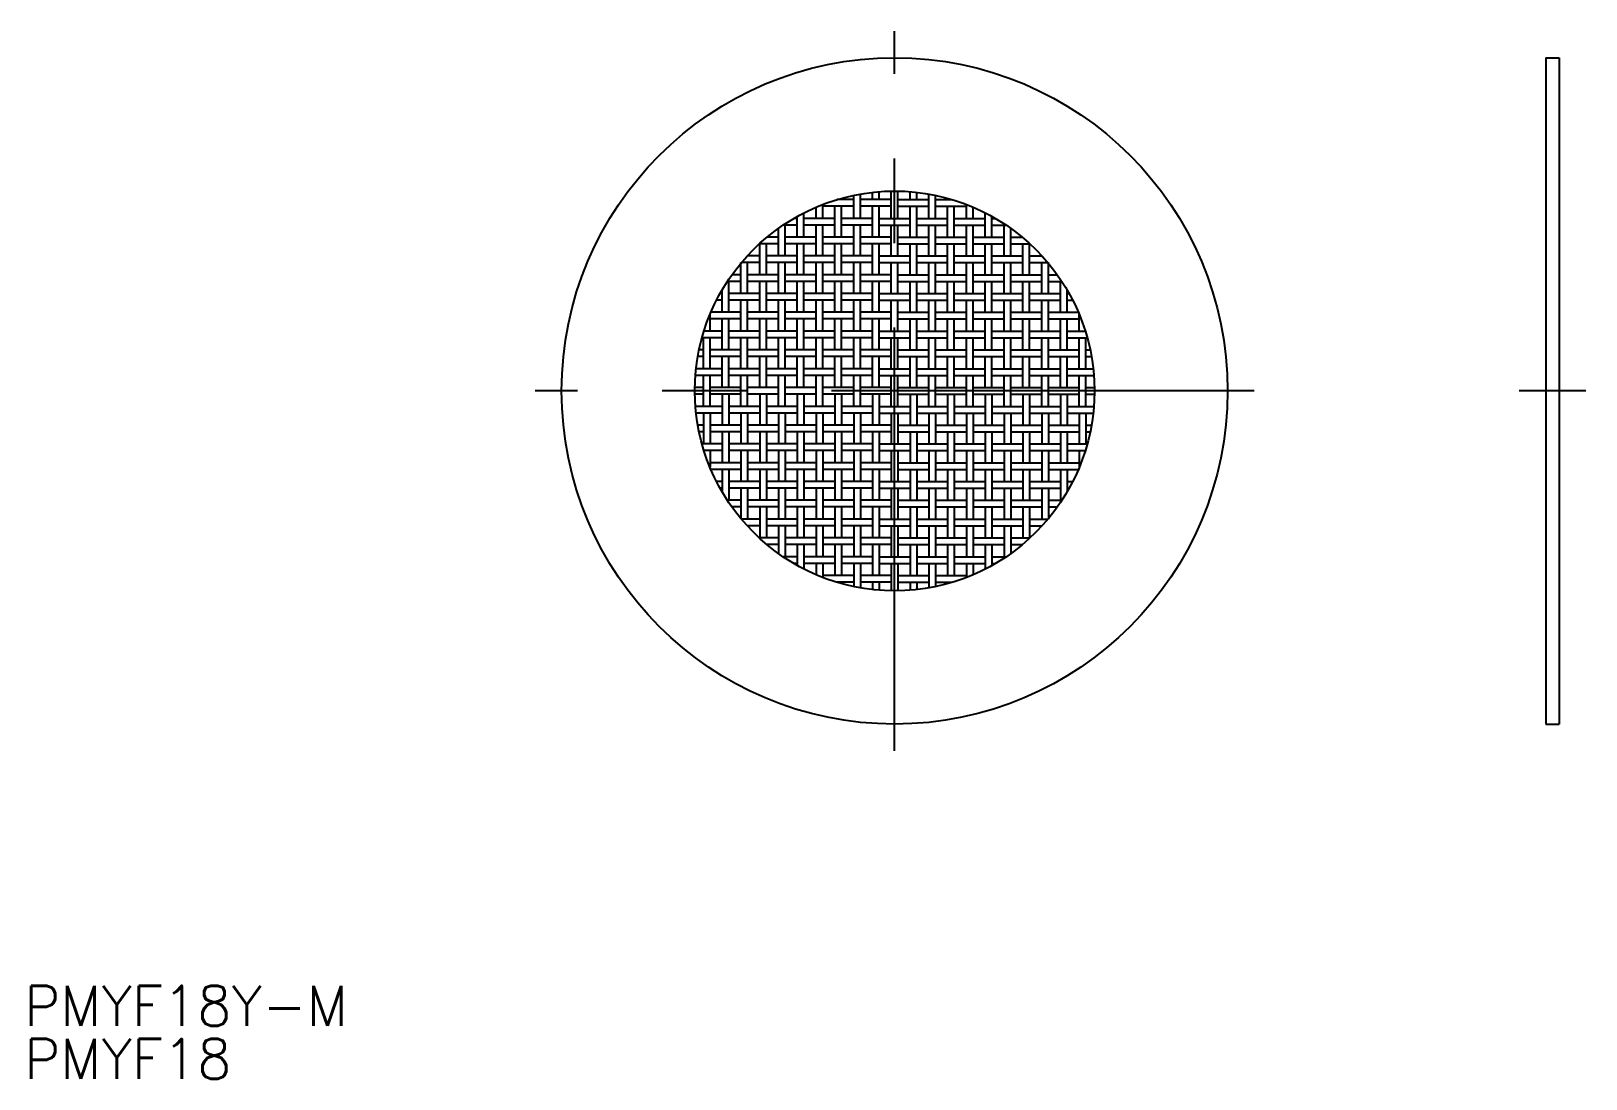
# Model space of a CAD drawing. Extents: x 1 to 117, y 0 to 79.
import ezdxf

# ---------------------------------------------------------------- set-up
doc = ezdxf.new("R2010")
doc.units = 0
doc.linetypes.add('CENTER', pattern=[50.8, 31.75, -6.35, 6.35, -6.35])
doc.layers.get('0').update_dxf_attribs({"linetype": 'CONTINUOUS'})
doc.layers.add('CENTER', color=1, linetype='CENTER')
doc.styles.get("Standard").update_dxf_attribs({"font": 'txt.shx', "height": 3, "bigfont": 'bigfont.shx'})

# ---------------------------------------------------------------- blocks, each defined once
blk = doc.blocks.new('*U3')
at = {"color": 7, "linetype": 'CONTINUOUS'}
blk.add_text('PMYF18Y-M', height=3, dxfattribs=at).set_placement((0, 3.99))
blk = doc.blocks.new('*U4')
at = {"color": 7, "linetype": 'CONTINUOUS'}
blk.add_text('PMYF18', height=3, dxfattribs=at).set_placement((0, 0))

msp = doc.modelspace()

# ---------------------------------------------------------------- linework, layer by layer
at = {"color": 7, "linetype": 'CONTINUOUS'}
for p, q in [((114.25, 76.63), (114.25, 26.63)), ((114.25, 76.63), (115.25, 76.63)), ((115.25, 76.63), (115.25, 26.63)), ((63.69, 66), (63.69, 66.54)), ((64.19, 66), (64.19, 66.59)), ((65.1, 64.58), (65.1, 66.63)), ((65.6, 64.58), (65.6, 66.63)), ((66.51, 66), (66.51, 66.59)), ((67.01, 66), (67.01, 66.54)), ((59.45, 64.58), (59.45, 65.43)), ((59.95, 64.58), (59.95, 65.63)), ((62.28, 65.5), (59.95, 65.5)), ((60.87, 63.17), (60.87, 65.5)), ((62.28, 66), (61.02, 66)), ((61.37, 66), (61.37, 66.1)), ((61.37, 63.17), (61.37, 65.5)), ((62.28, 64.58), (62.28, 66.32)), ((62.78, 64.58), (62.78, 66.41)), ((65.1, 66), (62.78, 66)), ((65.1, 65.5), (62.78, 65.5)), ((63.69, 63.17), (63.69, 65.5)), ((64.19, 63.17), (64.19, 65.5)), ((65.6, 66), (67.92, 66)), ((65.6, 65.5), (67.92, 65.5)), ((66.51, 63.17), (66.51, 65.5)), ((67.01, 63.17), (67.01, 65.5)), ((67.92, 64.58), (67.92, 66.41)), ((68.42, 64.58), (68.42, 66.32)), ((68.42, 66), (69.68, 66)), ((68.42, 65.5), (70.74, 65.5)), ((69.33, 66), (69.33, 66.1)), ((69.33, 63.17), (69.33, 65.5)), ((69.83, 63.17), (69.83, 65.5)), ((70.74, 64.58), (70.74, 65.63)), ((71.24, 64.58), (71.24, 65.43)), ((58.04, 64.58), (57.78, 64.58)), ((58.04, 63.17), (58.04, 64.74)), ((58.54, 63.17), (58.54, 65)), ((60.87, 64.58), (58.54, 64.58)), ((63.69, 64.58), (61.37, 64.58)), ((64.19, 64.58), (66.51, 64.58)), ((67.01, 64.58), (69.33, 64.58)), ((69.83, 64.58), (72.15, 64.58)), ((72.15, 63.17), (72.15, 65)), ((72.65, 63.17), (72.65, 64.74)), ((72.65, 64.58), (72.92, 64.58)), ((56.63, 63.17), (55.77, 63.17)), ((56.63, 61.76), (56.63, 63.84)), ((58.04, 64.08), (56.98, 64.08)), ((57.13, 61.76), (57.13, 64.08)), ((59.45, 63.17), (57.13, 63.17)), ((60.87, 64.08), (58.54, 64.08)), ((59.45, 61.76), (59.45, 64.08)), ((59.95, 61.76), (59.95, 64.08)), ((62.28, 63.17), (59.95, 63.17)), ((63.69, 64.08), (61.37, 64.08)), ((62.28, 61.76), (62.28, 64.08)), ((62.78, 61.76), (62.78, 64.08)), ((65.1, 63.17), (62.78, 63.17)), ((64.19, 64.08), (66.51, 64.08)), ((65.1, 61.76), (65.1, 64.08)), ((65.6, 61.76), (65.6, 64.08)), ((65.6, 63.17), (67.92, 63.17)), ((67.01, 64.08), (69.33, 64.08)), ((67.92, 61.76), (67.92, 64.08)), ((68.42, 61.76), (68.42, 64.08)), ((68.42, 63.17), (70.74, 63.17)), ((69.83, 64.08), (72.15, 64.08)), ((70.74, 61.76), (70.74, 64.08)), ((71.24, 61.76), (71.24, 64.08)), ((71.24, 63.17), (73.57, 63.17)), ((72.65, 64.08), (73.72, 64.08)), ((73.57, 61.76), (73.57, 64.08)), ((74.07, 61.76), (74.07, 63.84)), ((74.07, 63.17), (74.93, 63.17)), ((56.63, 62.67), (55.19, 62.67)), ((55.22, 60.35), (55.22, 62.67)), ((55.72, 60.35), (55.72, 62.67)), ((59.45, 62.67), (57.13, 62.67)), ((58.04, 60.35), (58.04, 62.67)), ((58.54, 60.35), (58.54, 62.67)), ((62.28, 62.67), (59.95, 62.67)), ((60.87, 60.35), (60.87, 62.67)), ((61.37, 60.35), (61.37, 62.67)), ((65.1, 62.67), (62.78, 62.67)), ((63.69, 60.35), (63.69, 62.67)), ((64.19, 60.35), (64.19, 62.67)), ((65.6, 62.67), (67.92, 62.67)), ((66.51, 60.35), (66.51, 62.67)), ((67.01, 60.35), (67.01, 62.67)), ((68.42, 62.67), (70.74, 62.67)), ((69.33, 60.35), (69.33, 62.67)), ((69.83, 60.35), (69.83, 62.67)), ((71.24, 62.67), (73.57, 62.67)), ((72.15, 60.35), (72.15, 62.67)), ((72.65, 60.35), (72.65, 62.67)), ((74.07, 62.67), (75.51, 62.67)), ((74.98, 60.35), (74.98, 62.67)), ((75.48, 60.35), (75.48, 62.67)), ((53.81, 58.94), (53.81, 61.26)), ((55.22, 61.26), (53.85, 61.26)), ((55.22, 61.76), (54.28, 61.76)), ((54.31, 61.76), (54.31, 61.79)), ((54.31, 58.94), (54.31, 61.26)), ((58.04, 61.76), (55.72, 61.76)), ((58.04, 61.26), (55.72, 61.26)), ((56.63, 58.94), (56.63, 61.26)), ((57.13, 58.94), (57.13, 61.26)), ((60.87, 61.76), (58.54, 61.76)), ((60.87, 61.26), (58.54, 61.26)), ((59.45, 58.94), (59.45, 61.26)), ((59.95, 58.94), (59.95, 61.26)), ((63.69, 61.76), (61.37, 61.76)), ((63.69, 61.26), (61.37, 61.26)), ((62.28, 58.94), (62.28, 61.26)), ((62.78, 58.94), (62.78, 61.26)), ((64.19, 61.76), (66.51, 61.76)), ((64.19, 61.26), (66.51, 61.26)), ((65.1, 58.94), (65.1, 61.26)), ((65.6, 58.94), (65.6, 61.26)), ((67.01, 61.76), (69.33, 61.76)), ((67.01, 61.26), (69.33, 61.26)), ((67.92, 58.94), (67.92, 61.26)), ((68.42, 58.94), (68.42, 61.26)), ((69.83, 61.76), (72.15, 61.76)), ((69.83, 61.26), (72.15, 61.26)), ((70.74, 58.94), (70.74, 61.26)), ((71.24, 58.94), (71.24, 61.26)), ((72.65, 61.76), (74.98, 61.76)), ((72.65, 61.26), (74.98, 61.26)), ((73.57, 58.94), (73.57, 61.26)), ((74.07, 58.94), (74.07, 61.26)), ((75.48, 61.76), (76.41, 61.76)), ((75.48, 61.26), (76.85, 61.26)), ((76.39, 61.76), (76.39, 61.79)), ((76.39, 58.94), (76.39, 61.26)), ((76.89, 58.94), (76.89, 61.26)), ((53.81, 59.85), (52.8, 59.85)), ((52.9, 57.53), (52.9, 59.85)), ((53.81, 60.35), (53.14, 60.35)), ((56.63, 60.35), (54.31, 60.35)), ((56.63, 59.85), (54.31, 59.85)), ((55.22, 57.53), (55.22, 59.85)), ((55.72, 57.53), (55.72, 59.85)), ((59.45, 60.35), (57.13, 60.35)), ((59.45, 59.85), (57.13, 59.85)), ((58.04, 57.53), (58.04, 59.85)), ((58.54, 57.53), (58.54, 59.85)), ((62.28, 60.35), (59.95, 60.35)), ((62.28, 59.85), (59.95, 59.85)), ((60.87, 57.53), (60.87, 59.85)), ((61.37, 57.53), (61.37, 59.85)), ((65.1, 60.35), (62.78, 60.35)), ((65.1, 59.85), (62.78, 59.85)), ((63.69, 57.53), (63.69, 59.85)), ((64.19, 57.53), (64.19, 59.85)), ((65.6, 60.35), (67.92, 60.35)), ((65.6, 59.85), (67.92, 59.85)), ((66.51, 57.53), (66.51, 59.85)), ((67.01, 57.53), (67.01, 59.85)), ((68.42, 60.35), (70.74, 60.35)), ((68.42, 59.85), (70.74, 59.85)), ((69.33, 57.53), (69.33, 59.85)), ((69.83, 57.53), (69.83, 59.85)), ((71.24, 60.35), (73.57, 60.35)), ((71.24, 59.85), (73.57, 59.85)), ((72.15, 57.53), (72.15, 59.85)), ((72.65, 57.53), (72.65, 59.85)), ((74.07, 60.35), (76.39, 60.35)), ((74.07, 59.85), (76.39, 59.85)), ((74.98, 57.53), (74.98, 59.85)), ((75.48, 57.53), (75.48, 59.85)), ((76.89, 60.35), (77.56, 60.35)), ((76.89, 59.85), (77.9, 59.85)), ((77.8, 57.53), (77.8, 59.85)), ((52.4, 58.44), (51.98, 58.44)), ((52.4, 58.94), (52.25, 58.94)), ((52.4, 57.53), (52.4, 59.2)), ((52.4, 57.53), (52.4, 58.69)), ((55.22, 58.94), (52.9, 58.94)), ((52.9, 57.53), (52.9, 58.69)), ((55.22, 58.44), (52.9, 58.44)), ((53.81, 56.12), (53.81, 58.44)), ((54.31, 56.12), (54.31, 58.44)), ((55.22, 57.53), (55.22, 58.69)), ((58.04, 58.94), (55.72, 58.94)), ((55.72, 57.53), (55.72, 58.69)), ((58.04, 58.44), (55.72, 58.44)), ((56.63, 56.12), (56.63, 58.44)), ((57.13, 56.12), (57.13, 58.44)), ((58.04, 57.53), (58.04, 58.69)), ((60.87, 58.94), (58.54, 58.94)), ((58.54, 57.53), (58.54, 58.69)), ((60.87, 58.44), (58.54, 58.44)), ((59.45, 56.12), (59.45, 58.44)), ((59.95, 56.12), (59.95, 58.44)), ((60.87, 57.53), (60.87, 58.69)), ((63.69, 58.94), (61.37, 58.94)), ((61.37, 57.53), (61.37, 58.69)), ((63.69, 58.44), (61.37, 58.44)), ((62.28, 56.12), (62.28, 58.44)), ((62.78, 56.12), (62.78, 58.44)), ((63.69, 57.53), (63.69, 58.69)), ((64.19, 58.94), (66.51, 58.94)), ((64.19, 57.53), (64.19, 58.69)), ((64.19, 58.44), (66.51, 58.44)), ((65.1, 56.12), (65.1, 58.44)), ((65.6, 56.12), (65.6, 58.44)), ((66.51, 57.53), (66.51, 58.69)), ((67.01, 58.94), (69.33, 58.94)), ((67.01, 57.53), (67.01, 58.69)), ((67.01, 58.44), (69.33, 58.44)), ((67.92, 56.12), (67.92, 58.44)), ((68.42, 56.12), (68.42, 58.44)), ((69.33, 57.53), (69.33, 58.69)), ((69.83, 58.94), (72.15, 58.94)), ((69.83, 57.53), (69.83, 58.69)), ((69.83, 58.44), (72.15, 58.44)), ((70.74, 56.12), (70.74, 58.44)), ((71.24, 56.12), (71.24, 58.44)), ((72.15, 57.53), (72.15, 58.69)), ((72.65, 58.94), (74.98, 58.94)), ((72.65, 57.53), (72.65, 58.69)), ((72.65, 58.44), (74.98, 58.44)), ((73.57, 56.12), (73.57, 58.44)), ((74.07, 56.12), (74.07, 58.44)), ((74.98, 57.53), (74.98, 58.69)), ((75.48, 58.94), (77.8, 58.94)), ((75.48, 57.53), (75.48, 58.69)), ((75.48, 58.44), (77.8, 58.44)), ((76.39, 56.12), (76.39, 58.44)), ((76.89, 56.12), (76.89, 58.44)), ((77.8, 57.53), (77.8, 58.69)), ((78.3, 57.53), (78.3, 59.2)), ((78.3, 58.94), (78.45, 58.94)), ((78.3, 57.53), (78.3, 58.69)), ((78.3, 58.44), (78.72, 58.44)), ((51.49, 56.12), (51.49, 57.37)), ((53.81, 57.53), (51.56, 57.53)), ((56.63, 57.53), (54.31, 57.53)), ((59.45, 57.53), (57.13, 57.53)), ((62.28, 57.53), (59.95, 57.53)), ((65.1, 57.53), (62.78, 57.53)), ((65.6, 57.53), (67.92, 57.53)), ((68.42, 57.53), (70.74, 57.53)), ((71.24, 57.53), (73.57, 57.53)), ((74.07, 57.53), (76.39, 57.53)), ((76.89, 57.53), (79.14, 57.53)), ((79.21, 56.12), (79.21, 57.37)), ((52.4, 56.12), (51.04, 56.12)), ((53.81, 57.03), (51.49, 57.03)), ((52.4, 54.71), (52.4, 57.03)), ((52.9, 54.71), (52.9, 57.03)), ((55.22, 56.12), (52.9, 56.12)), ((56.63, 57.03), (54.31, 57.03)), ((55.22, 54.71), (55.22, 57.03)), ((55.72, 54.71), (55.72, 57.03)), ((58.04, 56.12), (55.72, 56.12)), ((59.45, 57.03), (57.13, 57.03)), ((58.04, 54.71), (58.04, 57.03)), ((58.54, 54.71), (58.54, 57.03)), ((60.87, 56.12), (58.54, 56.12)), ((62.28, 57.03), (59.95, 57.03)), ((60.87, 54.71), (60.87, 57.03)), ((61.37, 54.71), (61.37, 57.03)), ((63.69, 56.12), (61.37, 56.12)), ((65.1, 57.03), (62.78, 57.03)), ((63.69, 54.71), (63.69, 57.03)), ((64.19, 54.71), (64.19, 57.03)), ((64.19, 56.12), (66.51, 56.12)), ((65.6, 57.03), (67.92, 57.03)), ((66.51, 54.71), (66.51, 57.03)), ((67.01, 54.71), (67.01, 57.03)), ((67.01, 56.12), (69.33, 56.12)), ((68.42, 57.03), (70.74, 57.03)), ((69.33, 54.71), (69.33, 57.03)), ((69.83, 54.71), (69.83, 57.03)), ((69.83, 56.12), (72.15, 56.12)), ((71.24, 57.03), (73.57, 57.03)), ((72.15, 54.71), (72.15, 57.03)), ((72.65, 54.71), (72.65, 57.03)), ((72.65, 56.12), (74.98, 56.12)), ((74.07, 57.03), (76.39, 57.03)), ((74.98, 54.71), (74.98, 57.03)), ((75.48, 54.71), (75.48, 57.03)), ((75.48, 56.12), (77.8, 56.12)), ((76.89, 57.03), (79.21, 57.03)), ((77.8, 54.71), (77.8, 57.03)), ((78.3, 54.71), (78.3, 57.03)), ((78.3, 56.12), (79.66, 56.12)), ((52.4, 55.62), (50.89, 55.62)), ((50.99, 53.3), (50.99, 55.62)), ((51.49, 53.3), (51.49, 55.62)), ((55.22, 55.62), (52.9, 55.62)), ((53.81, 53.3), (53.81, 55.62)), ((54.31, 53.3), (54.31, 55.62)), ((58.04, 55.62), (55.72, 55.62)), ((56.63, 53.3), (56.63, 55.62)), ((57.13, 53.3), (57.13, 55.62)), ((60.87, 55.62), (58.54, 55.62)), ((59.45, 53.3), (59.45, 55.62)), ((59.95, 53.3), (59.95, 55.62)), ((63.69, 55.62), (61.37, 55.62)), ((62.28, 53.3), (62.28, 55.62)), ((62.78, 53.3), (62.78, 55.62)), ((64.19, 55.62), (66.51, 55.62)), ((65.1, 53.3), (65.1, 55.62)), ((65.6, 53.3), (65.6, 55.62)), ((67.01, 55.62), (69.33, 55.62)), ((67.92, 53.3), (67.92, 55.62)), ((68.42, 53.3), (68.42, 55.62)), ((69.83, 55.62), (72.15, 55.62)), ((70.74, 53.3), (70.74, 55.62)), ((71.24, 53.3), (71.24, 55.62)), ((72.65, 55.62), (74.98, 55.62)), ((73.57, 53.3), (73.57, 55.62)), ((74.07, 53.3), (74.07, 55.62)), ((75.48, 55.62), (77.8, 55.62)), ((76.39, 53.3), (76.39, 55.62)), ((76.89, 53.3), (76.89, 55.62)), ((78.3, 55.62), (79.81, 55.62)), ((79.21, 53.3), (79.21, 55.62)), ((79.71, 53.3), (79.71, 55.62)), ((50.99, 54.21), (50.57, 54.21)), ((50.99, 54.71), (50.67, 54.71)), ((53.81, 54.71), (51.49, 54.71)), ((53.81, 54.21), (51.49, 54.21)), ((52.4, 51.88), (52.4, 54.21)), ((52.9, 51.88), (52.9, 54.21)), ((56.63, 54.71), (54.31, 54.71)), ((56.63, 54.21), (54.31, 54.21)), ((55.22, 51.88), (55.22, 54.21)), ((55.72, 51.88), (55.72, 54.21)), ((59.45, 54.71), (57.13, 54.71)), ((59.45, 54.21), (57.13, 54.21)), ((58.04, 51.88), (58.04, 54.21)), ((58.54, 51.88), (58.54, 54.21)), ((62.28, 54.71), (59.95, 54.71)), ((62.28, 54.21), (59.95, 54.21)), ((60.87, 51.88), (60.87, 54.21)), ((61.37, 51.88), (61.37, 54.21)), ((65.1, 54.71), (62.78, 54.71)), ((65.1, 54.21), (62.78, 54.21)), ((63.69, 51.88), (63.69, 54.21)), ((64.19, 51.88), (64.19, 54.21)), ((65.6, 54.71), (67.92, 54.71)), ((65.6, 54.21), (67.92, 54.21)), ((66.51, 51.88), (66.51, 54.21)), ((67.01, 51.88), (67.01, 54.21)), ((68.42, 54.71), (70.74, 54.71)), ((68.42, 54.21), (70.74, 54.21)), ((69.33, 51.88), (69.33, 54.21)), ((69.83, 51.88), (69.83, 54.21)), ((71.24, 54.71), (73.57, 54.71)), ((71.24, 54.21), (73.57, 54.21)), ((72.15, 51.88), (72.15, 54.21)), ((72.65, 51.88), (72.65, 54.21)), ((74.07, 54.71), (76.39, 54.71)), ((74.07, 54.21), (76.39, 54.21)), ((74.98, 51.88), (74.98, 54.21)), ((75.48, 51.88), (75.48, 54.21)), ((76.89, 54.71), (79.21, 54.71)), ((76.89, 54.21), (79.21, 54.21)), ((77.8, 51.88), (77.8, 54.21)), ((78.3, 51.88), (78.3, 54.21)), ((79.71, 54.71), (80.03, 54.71)), ((79.71, 54.21), (80.13, 54.21)), ((52.4, 52.8), (50.39, 52.8)), ((52.4, 53.3), (50.44, 53.3)), ((50.99, 50.47), (50.99, 52.8)), ((51.49, 50.47), (51.49, 52.8)), ((55.22, 53.3), (52.9, 53.3)), ((55.22, 52.8), (52.9, 52.8)), ((53.81, 50.47), (53.81, 52.8)), ((54.31, 50.47), (54.31, 52.8)), ((58.04, 53.3), (55.72, 53.3)), ((58.04, 52.8), (55.72, 52.8)), ((56.63, 50.47), (56.63, 52.8)), ((57.13, 50.47), (57.13, 52.8)), ((60.87, 53.3), (58.54, 53.3)), ((60.87, 52.8), (58.54, 52.8)), ((59.45, 50.47), (59.45, 52.8)), ((59.95, 50.47), (59.95, 52.8)), ((63.69, 53.3), (61.37, 53.3)), ((63.69, 52.8), (61.37, 52.8)), ((62.28, 50.47), (62.28, 52.8)), ((62.78, 50.47), (62.78, 52.8)), ((64.19, 53.3), (66.51, 53.3)), ((64.19, 52.8), (66.51, 52.8)), ((65.1, 50.47), (65.1, 52.8)), ((65.6, 50.47), (65.6, 52.8)), ((67.01, 53.3), (69.33, 53.3)), ((67.01, 52.8), (69.33, 52.8)), ((67.92, 50.47), (67.92, 52.8)), ((68.42, 50.47), (68.42, 52.8)), ((69.83, 53.3), (72.15, 53.3)), ((69.83, 52.8), (72.15, 52.8)), ((70.74, 50.47), (70.74, 52.8)), ((71.24, 50.47), (71.24, 52.8)), ((72.65, 53.3), (74.98, 53.3)), ((72.65, 52.8), (74.98, 52.8)), ((73.57, 50.47), (73.57, 52.8)), ((74.07, 50.47), (74.07, 52.8)), ((75.48, 53.3), (77.8, 53.3)), ((75.48, 52.8), (77.8, 52.8)), ((76.39, 50.47), (76.39, 52.8)), ((76.89, 50.47), (76.89, 52.8)), ((78.3, 53.3), (80.26, 53.3)), ((78.3, 52.8), (80.3, 52.8)), ((79.21, 50.47), (79.21, 52.8)), ((79.71, 50.47), (79.71, 52.8)), ((50.99, 51.88), (50.35, 51.88)), ((50.99, 51.38), (50.35, 51.38)), ((53.81, 51.88), (51.49, 51.88)), ((53.81, 51.38), (51.49, 51.38)), ((52.4, 51.38), (52.4, 49.06)), ((52.9, 51.38), (52.9, 49.06)), ((56.63, 51.88), (54.31, 51.88)), ((56.63, 51.38), (54.31, 51.38)), ((55.22, 51.38), (55.22, 49.06)), ((55.72, 51.38), (55.72, 49.06)), ((59.45, 51.88), (57.13, 51.88)), ((59.45, 51.38), (57.13, 51.38)), ((58.04, 51.38), (58.04, 49.06)), ((58.54, 51.38), (58.54, 49.06)), ((62.28, 51.88), (59.95, 51.88)), ((62.28, 51.38), (59.95, 51.38)), ((60.87, 51.38), (60.87, 49.06)), ((61.37, 51.38), (61.37, 49.06)), ((65.1, 51.88), (62.78, 51.88)), ((65.1, 51.38), (62.78, 51.38)), ((63.69, 51.38), (63.69, 49.06)), ((64.19, 51.38), (64.19, 49.06)), ((65.6, 51.88), (67.92, 51.88)), ((65.6, 51.38), (67.92, 51.38)), ((66.51, 51.38), (66.51, 49.06)), ((67.01, 51.38), (67.01, 49.06)), ((68.42, 51.88), (70.74, 51.88)), ((68.42, 51.38), (70.74, 51.38)), ((69.33, 51.38), (69.33, 49.06)), ((69.83, 51.38), (69.83, 49.06)), ((71.24, 51.88), (73.57, 51.88)), ((71.24, 51.38), (73.57, 51.38)), ((72.15, 51.38), (72.15, 49.06)), ((72.65, 51.38), (72.65, 49.06)), ((74.07, 51.88), (76.39, 51.88)), ((74.07, 51.38), (76.39, 51.38)), ((74.98, 51.38), (74.98, 49.06)), ((75.48, 51.38), (75.48, 49.06)), ((76.89, 51.88), (79.21, 51.88)), ((76.89, 51.38), (79.21, 51.38)), ((77.8, 51.38), (77.8, 49.06)), ((78.3, 51.38), (78.3, 49.06)), ((79.71, 51.88), (80.35, 51.88)), ((79.71, 51.38), (80.35, 51.38)), ((52.4, 50.47), (50.39, 50.47)), ((55.22, 50.47), (52.9, 50.47)), ((58.04, 50.47), (55.72, 50.47)), ((60.87, 50.47), (58.54, 50.47)), ((63.69, 50.47), (61.37, 50.47)), ((64.19, 50.47), (66.51, 50.47)), ((67.01, 50.47), (69.33, 50.47)), ((69.83, 50.47), (72.15, 50.47)), ((72.65, 50.47), (74.98, 50.47)), ((75.48, 50.47), (77.8, 50.47)), ((78.3, 50.47), (80.3, 50.47)), ((52.4, 49.97), (50.44, 49.97)), ((50.99, 49.06), (50.57, 49.06)), ((50.99, 49.97), (50.99, 47.65)), ((51.49, 49.97), (51.49, 47.65)), ((53.81, 49.06), (51.49, 49.06)), ((55.22, 49.97), (52.9, 49.97)), ((53.81, 49.97), (53.81, 47.65)), ((54.31, 49.97), (54.31, 47.65)), ((56.63, 49.06), (54.31, 49.06)), ((58.04, 49.97), (55.72, 49.97)), ((56.63, 49.97), (56.63, 47.65)), ((57.13, 49.97), (57.13, 47.65)), ((59.45, 49.06), (57.13, 49.06)), ((60.87, 49.97), (58.54, 49.97)), ((59.45, 49.97), (59.45, 47.65)), ((59.95, 49.97), (59.95, 47.65)), ((62.28, 49.06), (59.95, 49.06)), ((63.69, 49.97), (61.37, 49.97)), ((62.28, 49.97), (62.28, 47.65)), ((62.78, 49.97), (62.78, 47.65)), ((65.1, 49.06), (62.78, 49.06)), ((64.19, 49.97), (66.51, 49.97)), ((65.1, 49.97), (65.1, 47.65)), ((65.6, 49.97), (65.6, 47.65)), ((65.6, 49.06), (67.92, 49.06)), ((67.01, 49.97), (69.33, 49.97)), ((67.92, 49.97), (67.92, 47.65)), ((68.42, 49.97), (68.42, 47.65)), ((68.42, 49.06), (70.74, 49.06)), ((69.83, 49.97), (72.15, 49.97)), ((70.74, 49.97), (70.74, 47.65)), ((71.24, 49.97), (71.24, 47.65)), ((71.24, 49.06), (73.57, 49.06)), ((72.65, 49.97), (74.98, 49.97)), ((73.57, 49.97), (73.57, 47.65)), ((74.07, 49.97), (74.07, 47.65)), ((74.07, 49.06), (76.39, 49.06)), ((75.48, 49.97), (77.8, 49.97)), ((76.39, 49.97), (76.39, 47.65)), ((76.89, 49.97), (76.89, 47.65)), ((76.89, 49.06), (79.21, 49.06)), ((78.3, 49.97), (80.26, 49.97)), ((79.21, 49.97), (79.21, 47.65)), ((79.71, 49.97), (79.71, 47.65)), ((79.71, 49.06), (80.13, 49.06)), ((50.99, 48.56), (50.67, 48.56)), ((53.81, 48.56), (51.49, 48.56)), ((52.4, 48.56), (52.4, 46.24)), ((52.9, 48.56), (52.9, 46.24)), ((56.63, 48.56), (54.31, 48.56)), ((55.22, 48.56), (55.22, 46.24)), ((55.72, 48.56), (55.72, 46.24)), ((59.45, 48.56), (57.13, 48.56)), ((58.04, 48.56), (58.04, 46.24)), ((58.54, 48.56), (58.54, 46.24)), ((62.28, 48.56), (59.95, 48.56)), ((60.87, 48.56), (60.87, 46.24)), ((61.37, 48.56), (61.37, 46.24)), ((65.1, 48.56), (62.78, 48.56)), ((63.69, 48.56), (63.69, 46.24)), ((64.19, 48.56), (64.19, 46.24)), ((65.6, 48.56), (67.92, 48.56)), ((66.51, 48.56), (66.51, 46.24)), ((67.01, 48.56), (67.01, 46.24)), ((68.42, 48.56), (70.74, 48.56)), ((69.33, 48.56), (69.33, 46.24)), ((69.83, 48.56), (69.83, 46.24)), ((71.24, 48.56), (73.57, 48.56)), ((72.15, 48.56), (72.15, 46.24)), ((72.65, 48.56), (72.65, 46.24)), ((74.07, 48.56), (76.39, 48.56)), ((74.98, 48.56), (74.98, 46.24)), ((75.48, 48.56), (75.48, 46.24)), ((76.89, 48.56), (79.21, 48.56)), ((77.8, 48.56), (77.8, 46.24)), ((78.3, 48.56), (78.3, 46.24)), ((79.71, 48.56), (80.03, 48.56)), ((52.4, 47.65), (50.89, 47.65)), ((52.4, 47.15), (51.04, 47.15)), ((51.49, 47.15), (51.49, 45.9)), ((55.22, 47.65), (52.9, 47.65)), ((55.22, 47.15), (52.9, 47.15)), ((53.81, 47.15), (53.81, 44.83)), ((54.31, 47.15), (54.31, 44.83)), ((58.04, 47.65), (55.72, 47.65)), ((58.04, 47.15), (55.72, 47.15)), ((56.63, 47.15), (56.63, 44.83)), ((57.13, 47.15), (57.13, 44.83)), ((60.87, 47.65), (58.54, 47.65)), ((60.87, 47.15), (58.54, 47.15)), ((59.45, 47.15), (59.45, 44.83)), ((59.95, 47.15), (59.95, 44.83)), ((63.69, 47.65), (61.37, 47.65)), ((63.69, 47.15), (61.37, 47.15)), ((62.28, 47.15), (62.28, 44.83)), ((62.78, 47.15), (62.78, 44.83)), ((64.19, 47.65), (66.51, 47.65)), ((64.19, 47.15), (66.51, 47.15)), ((65.1, 47.15), (65.1, 44.83)), ((65.6, 47.15), (65.6, 44.83)), ((67.01, 47.65), (69.33, 47.65)), ((67.01, 47.15), (69.33, 47.15)), ((67.92, 47.15), (67.92, 44.83)), ((68.42, 47.15), (68.42, 44.83)), ((69.83, 47.65), (72.15, 47.65)), ((69.83, 47.15), (72.15, 47.15)), ((70.74, 47.15), (70.74, 44.83)), ((71.24, 47.15), (71.24, 44.83)), ((72.65, 47.65), (74.98, 47.65)), ((72.65, 47.15), (74.98, 47.15)), ((73.57, 47.15), (73.57, 44.83)), ((74.07, 47.15), (74.07, 44.83)), ((75.48, 47.65), (77.8, 47.65)), ((75.48, 47.15), (77.8, 47.15)), ((76.39, 47.15), (76.39, 44.83)), ((76.89, 47.15), (76.89, 44.83)), ((78.3, 47.65), (79.81, 47.65)), ((78.3, 47.15), (79.66, 47.15)), ((79.21, 47.15), (79.21, 45.9)), ((53.81, 46.24), (51.49, 46.24)), ((53.81, 45.74), (51.56, 45.74)), ((52.4, 45.74), (52.4, 44.06)), ((52.4, 45.74), (52.4, 44.58)), ((52.9, 45.74), (52.9, 43.42)), ((52.9, 45.74), (52.9, 44.58)), ((56.63, 46.24), (54.31, 46.24)), ((56.63, 45.74), (54.31, 45.74)), ((55.22, 45.74), (55.22, 43.42)), ((55.22, 45.74), (55.22, 44.58)), ((55.72, 45.74), (55.72, 43.42)), ((55.72, 45.74), (55.72, 44.58)), ((59.45, 46.24), (57.13, 46.24)), ((59.45, 45.74), (57.13, 45.74)), ((58.04, 45.74), (58.04, 43.42)), ((58.04, 45.74), (58.04, 44.58)), ((58.54, 45.74), (58.54, 43.42)), ((58.54, 45.74), (58.54, 44.58)), ((62.28, 46.24), (59.95, 46.24)), ((62.28, 45.74), (59.95, 45.74)), ((60.87, 45.74), (60.87, 43.42)), ((60.87, 45.74), (60.87, 44.58)), ((61.37, 45.74), (61.37, 43.42)), ((61.37, 45.74), (61.37, 44.58)), ((65.1, 46.24), (62.78, 46.24)), ((65.1, 45.74), (62.78, 45.74)), ((63.69, 45.74), (63.69, 43.42)), ((63.69, 45.74), (63.69, 44.58)), ((64.19, 45.74), (64.19, 43.42)), ((64.19, 45.74), (64.19, 44.58)), ((65.6, 46.24), (67.92, 46.24)), ((65.6, 45.74), (67.92, 45.74)), ((66.51, 45.74), (66.51, 43.42)), ((66.51, 45.74), (66.51, 44.58)), ((67.01, 45.74), (67.01, 43.42)), ((67.01, 45.74), (67.01, 44.58)), ((68.42, 46.24), (70.74, 46.24)), ((68.42, 45.74), (70.74, 45.74)), ((69.33, 45.74), (69.33, 43.42)), ((69.33, 45.74), (69.33, 44.58)), ((69.83, 45.74), (69.83, 43.42)), ((69.83, 45.74), (69.83, 44.58)), ((71.24, 46.24), (73.57, 46.24)), ((71.24, 45.74), (73.57, 45.74)), ((72.15, 45.74), (72.15, 43.42)), ((72.15, 45.74), (72.15, 44.58)), ((72.65, 45.74), (72.65, 43.42)), ((72.65, 45.74), (72.65, 44.58)), ((74.07, 46.24), (76.39, 46.24)), ((74.07, 45.74), (76.39, 45.74)), ((74.98, 45.74), (74.98, 43.42)), ((74.98, 45.74), (74.98, 44.58)), ((75.48, 45.74), (75.48, 43.42)), ((75.48, 45.74), (75.48, 44.58)), ((76.89, 46.24), (79.21, 46.24)), ((76.89, 45.74), (79.14, 45.74)), ((77.8, 45.74), (77.8, 43.42)), ((77.8, 45.74), (77.8, 44.58)), ((78.3, 45.74), (78.3, 44.06)), ((78.3, 45.74), (78.3, 44.58)), ((52.4, 44.83), (51.98, 44.83)), ((55.22, 44.83), (52.9, 44.83)), ((58.04, 44.83), (55.72, 44.83)), ((60.87, 44.83), (58.54, 44.83)), ((63.69, 44.83), (61.37, 44.83)), ((64.19, 44.83), (66.51, 44.83)), ((67.01, 44.83), (69.33, 44.83)), ((69.83, 44.83), (72.15, 44.83)), ((72.65, 44.83), (74.98, 44.83)), ((75.48, 44.83), (77.8, 44.83)), ((78.3, 44.83), (78.72, 44.83)), ((52.4, 44.33), (52.25, 44.33)), ((53.81, 43.42), (52.8, 43.42)), ((55.22, 44.33), (52.9, 44.33)), ((53.81, 44.33), (53.81, 42.01)), ((54.31, 44.33), (54.31, 42.01)), ((56.63, 43.42), (54.31, 43.42)), ((58.04, 44.33), (55.72, 44.33)), ((56.63, 44.33), (56.63, 42.01)), ((57.13, 44.33), (57.13, 42.01)), ((59.45, 43.42), (57.13, 43.42)), ((60.87, 44.33), (58.54, 44.33)), ((59.45, 44.33), (59.45, 42.01)), ((59.95, 44.33), (59.95, 42.01)), ((62.28, 43.42), (59.95, 43.42)), ((63.69, 44.33), (61.37, 44.33)), ((62.28, 44.33), (62.28, 42.01)), ((62.78, 44.33), (62.78, 42.01)), ((65.1, 43.42), (62.78, 43.42)), ((64.19, 44.33), (66.51, 44.33)), ((65.1, 44.33), (65.1, 42.01)), ((65.6, 44.33), (65.6, 42.01)), ((65.6, 43.42), (67.92, 43.42)), ((67.01, 44.33), (69.33, 44.33)), ((67.92, 44.33), (67.92, 42.01)), ((68.42, 44.33), (68.42, 42.01)), ((68.42, 43.42), (70.74, 43.42)), ((69.83, 44.33), (72.15, 44.33)), ((70.74, 44.33), (70.74, 42.01)), ((71.24, 44.33), (71.24, 42.01)), ((71.24, 43.42), (73.57, 43.42)), ((72.65, 44.33), (74.98, 44.33)), ((73.57, 44.33), (73.57, 42.01)), ((74.07, 44.33), (74.07, 42.01)), ((74.07, 43.42), (76.39, 43.42)), ((75.48, 44.33), (77.8, 44.33)), ((76.39, 44.33), (76.39, 42.01)), ((76.89, 44.33), (76.89, 42.01)), ((76.89, 43.42), (77.9, 43.42)), ((78.3, 44.33), (78.45, 44.33)), ((53.81, 42.92), (53.14, 42.92)), ((56.63, 42.92), (54.31, 42.92)), ((55.22, 42.92), (55.22, 40.6)), ((55.72, 42.92), (55.72, 40.6)), ((59.45, 42.92), (57.13, 42.92)), ((58.04, 42.92), (58.04, 40.6)), ((58.54, 42.92), (58.54, 40.6)), ((62.28, 42.92), (59.95, 42.92)), ((60.87, 42.92), (60.87, 40.6)), ((61.37, 42.92), (61.37, 40.6)), ((65.1, 42.92), (62.78, 42.92)), ((63.69, 42.92), (63.69, 40.6)), ((64.19, 42.92), (64.19, 40.6)), ((65.6, 42.92), (67.92, 42.92)), ((66.51, 42.92), (66.51, 40.6)), ((67.01, 42.92), (67.01, 40.6)), ((68.42, 42.92), (70.74, 42.92)), ((69.33, 42.92), (69.33, 40.6)), ((69.83, 42.92), (69.83, 40.6)), ((71.24, 42.92), (73.57, 42.92)), ((72.15, 42.92), (72.15, 40.6)), ((72.65, 42.92), (72.65, 40.6)), ((74.07, 42.92), (76.39, 42.92)), ((74.98, 42.92), (74.98, 40.6)), ((75.48, 42.92), (75.48, 40.6)), ((76.89, 42.92), (77.56, 42.92)), ((55.22, 42.01), (53.85, 42.01)), ((55.22, 41.51), (54.28, 41.51)), ((54.31, 41.51), (54.31, 41.48)), ((58.04, 42.01), (55.72, 42.01)), ((58.04, 41.51), (55.72, 41.51)), ((56.63, 41.51), (56.63, 39.43)), ((57.13, 41.51), (57.13, 39.18)), ((60.87, 42.01), (58.54, 42.01)), ((60.87, 41.51), (58.54, 41.51)), ((59.45, 41.51), (59.45, 39.18)), ((59.95, 41.51), (59.95, 39.18)), ((63.69, 42.01), (61.37, 42.01)), ((63.69, 41.51), (61.37, 41.51)), ((62.28, 41.51), (62.28, 39.18)), ((62.78, 41.51), (62.78, 39.18)), ((64.19, 42.01), (66.51, 42.01)), ((64.19, 41.51), (66.51, 41.51)), ((65.1, 41.51), (65.1, 39.18)), ((65.6, 41.51), (65.6, 39.18)), ((67.01, 42.01), (69.33, 42.01)), ((67.01, 41.51), (69.33, 41.51)), ((67.92, 41.51), (67.92, 39.18)), ((68.42, 41.51), (68.42, 39.18)), ((69.83, 42.01), (72.15, 42.01)), ((69.83, 41.51), (72.15, 41.51)), ((70.74, 41.51), (70.74, 39.18)), ((71.24, 41.51), (71.24, 39.18)), ((72.65, 42.01), (74.98, 42.01)), ((72.65, 41.51), (74.98, 41.51)), ((73.57, 41.51), (73.57, 39.18)), ((74.07, 41.51), (74.07, 39.43)), ((75.48, 42.01), (76.85, 42.01)), ((75.48, 41.51), (76.41, 41.51)), ((76.39, 41.51), (76.39, 41.48)), ((56.63, 40.6), (55.19, 40.6)), ((56.63, 40.1), (55.77, 40.1)), ((59.45, 40.6), (57.13, 40.6)), ((59.45, 40.1), (57.13, 40.1)), ((58.04, 40.1), (58.04, 38.53)), ((58.54, 40.1), (58.54, 38.27)), ((62.28, 40.6), (59.95, 40.6)), ((62.28, 40.1), (59.95, 40.1)), ((60.87, 40.1), (60.87, 37.77)), ((61.37, 40.1), (61.37, 37.77)), ((65.1, 40.6), (62.78, 40.6)), ((65.1, 40.1), (62.78, 40.1)), ((63.69, 40.1), (63.69, 37.77)), ((64.19, 40.1), (64.19, 37.77)), ((65.6, 40.6), (67.92, 40.6)), ((65.6, 40.1), (67.92, 40.1)), ((66.51, 40.1), (66.51, 37.77)), ((67.01, 40.1), (67.01, 37.77)), ((68.42, 40.6), (70.74, 40.6)), ((68.42, 40.1), (70.74, 40.1)), ((69.33, 40.1), (69.33, 37.77)), ((69.83, 40.1), (69.83, 37.77)), ((71.24, 40.6), (73.57, 40.6)), ((71.24, 40.1), (73.57, 40.1)), ((72.15, 40.1), (72.15, 38.27)), ((72.65, 40.1), (72.65, 38.53)), ((74.07, 40.6), (75.51, 40.6)), ((74.07, 40.1), (74.93, 40.1)), ((58.04, 39.18), (56.98, 39.18)), ((58.04, 38.68), (57.78, 38.68)), ((60.87, 39.18), (58.54, 39.18)), ((60.87, 38.68), (58.54, 38.68)), ((59.45, 38.68), (59.45, 37.84)), ((59.95, 38.68), (59.95, 37.64)), ((63.69, 39.18), (61.37, 39.18)), ((63.69, 38.68), (61.37, 38.68)), ((62.28, 38.68), (62.28, 36.95)), ((62.78, 38.68), (62.78, 36.86)), ((64.19, 39.18), (66.51, 39.18)), ((64.19, 38.68), (66.51, 38.68)), ((65.1, 38.68), (65.1, 36.64)), ((65.6, 38.68), (65.6, 36.64)), ((67.01, 39.18), (69.33, 39.18)), ((67.01, 38.68), (69.33, 38.68)), ((67.92, 38.68), (67.92, 36.86)), ((68.42, 38.68), (68.42, 36.95)), ((69.83, 39.18), (72.15, 39.18)), ((69.83, 38.68), (72.15, 38.68)), ((70.74, 38.68), (70.74, 37.64)), ((71.24, 38.68), (71.24, 37.84)), ((72.65, 39.18), (73.72, 39.18)), ((72.65, 38.68), (72.92, 38.68)), ((62.28, 37.77), (59.95, 37.77)), ((65.1, 37.77), (62.78, 37.77)), ((65.6, 37.77), (67.92, 37.77)), ((68.42, 37.77), (70.74, 37.77)), ((62.28, 37.27), (61.02, 37.27)), ((61.37, 37.27), (61.37, 37.17)), ((65.1, 37.27), (62.78, 37.27)), ((63.69, 37.27), (63.69, 36.73)), ((64.19, 37.27), (64.19, 36.68)), ((65.6, 37.27), (67.92, 37.27)), ((66.51, 37.27), (66.51, 36.68)), ((67.01, 37.27), (67.01, 36.73)), ((68.42, 37.27), (69.68, 37.27)), ((69.33, 37.27), (69.33, 37.17)), ((114.25, 26.63), (115.25, 26.63))]:
    msp.add_line(p, q, dxfattribs=at)
for radius in [25, 15]:
    msp.add_circle((65.35, 51.63), radius, dxfattribs=at)
at = {"layer": 'CENTER', "color": 1, "linetype": 'CENTER'}
for p, q in [((65.35, 24.63), (65.35, 78.63)), ((92.35, 51.63), (38.35, 51.63)), ((117.25, 51.63), (112.25, 51.63))]:
    msp.add_line(p, q, dxfattribs=at)

# ---------------------------------------------------------------- block references
at = {"color": 7, "linetype": 'CONTINUOUS'}
for name in ['*U3', '*U4']:
    msp.add_blockref(name, (0, 0), dxfattribs=at)

doc.saveas('drawing.dxf')
